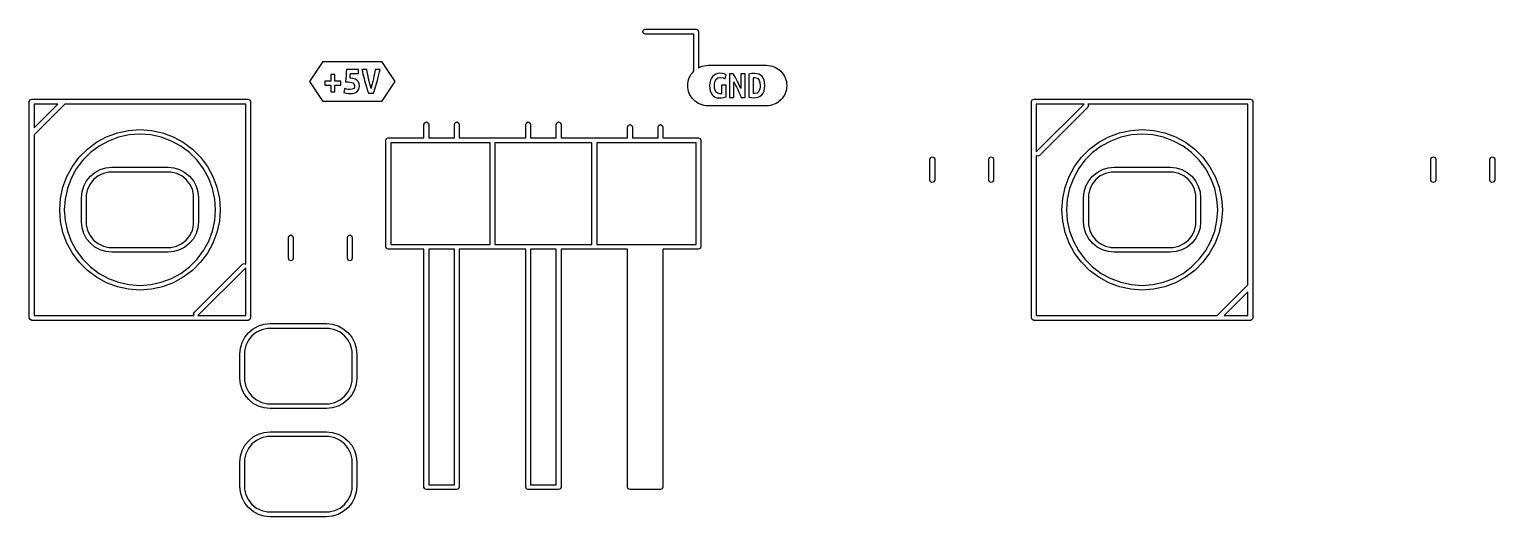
# Model space of a CAD drawing. Extents: x 34.7 to 115.3, y -109.7 to -97.5.
# Drawn here: x 34.74 to 71.3, y -109.66 to -97.5 of the extents above; entities that cross this region are included whole.
import ezdxf

# ---------------------------------------------------------------- set-up
doc = ezdxf.new("R2010")
doc.units = 0
doc.layers.add('BLACK', color=7, linetype='CONTINUOUS')

msp = doc.modelspace()

# ---------------------------------------------------------------- linework, layer by layer
at = {"layer": 'BLACK', "linetype": 'CONTINUOUS'}
for p, q in [((50.045, -97.555), (50.0626, -97.5126)), ((50.0626, -97.5974), (50.045, -97.555)), ((50.0626, -97.5126), (50.105, -97.495)), ((50.105, -97.615), (50.0626, -97.5974)), ((50.105, -97.495), (51.375, -97.495)), ((51.375, -97.495), (51.4174, -97.5126)), ((51.4174, -97.5126), (51.435, -97.555)), ((51.435, -97.555), (51.435, -98.4528)), ((51.315, -97.615), (50.105, -97.615)), ((51.315, -98.541), (51.315, -97.615)), ((41.7378, -98.8), (42.0707, -98.3006)), ((42.0707, -98.3006), (42.1104, -98.3006)), ((42.1104, -98.3006), (43.4896, -98.3006)), ((42.1104, -98.3006), (42.1104, -98.3006)), ((43.4896, -98.3006), (43.5293, -98.3006)), ((43.5293, -98.3006), (43.8622, -98.8)), ((42.3609, -98.6247), (42.2599, -98.6247)), ((42.2599, -98.6247), (42.2599, -98.7905)), ((42.3609, -98.7905), (42.3609, -98.6247)), ((42.6428, -98.6471), (42.6362, -98.7246)), ((42.6478, -98.5718), (42.6428, -98.6471)), ((42.6514, -98.499), (42.6478, -98.5718)), ((42.9524, -98.499), (42.6514, -98.499)), ((42.74, -98.7143), (42.7448, -98.66)), ((42.7448, -98.66), (42.7495, -98.5962)), ((42.7495, -98.5962), (42.9524, -98.5962)), ((42.9524, -98.5962), (42.9524, -98.499)), ((43.161, -98.499), (43.0372, -98.499)), ((43.0372, -98.499), (43.0481, -98.5523)), ((43.0481, -98.5523), (43.0638, -98.619)), ((43.0638, -98.619), (43.0764, -98.6689)), ((43.0764, -98.6689), (43.0901, -98.7208)), ((43.1681, -98.5484), (43.161, -98.499)), ((43.1781, -98.6052), (43.1681, -98.5484)), ((43.1902, -98.6666), (43.1781, -98.6052)), ((43.2034, -98.73), (43.1902, -98.6666)), ((43.3358, -98.6675), (43.3229, -98.7309)), ((43.3477, -98.6057), (43.3358, -98.6675)), ((43.3582, -98.5485), (43.3477, -98.6057)), ((43.3667, -98.499), (43.3582, -98.5485)), ((43.4896, -98.499), (43.3667, -98.499)), ((43.4437, -98.6989), (43.4615, -98.6266)), ((43.4615, -98.6266), (43.4769, -98.5595)), ((43.4769, -98.5595), (43.4896, -98.499)), ((51.2041, -98.7063), (51.2253, -98.6614)), ((51.2253, -98.6614), (51.2509, -98.6188)), ((51.2509, -98.6188), (51.2804, -98.5789)), ((51.2804, -98.5789), (51.3138, -98.5421)), ((51.3138, -98.5421), (51.315, -98.541)), ((51.435, -98.4528), (51.478, -98.4324)), ((51.478, -98.4324), (51.5247, -98.4157)), ((51.5247, -98.4157), (51.5729, -98.4036)), ((51.5729, -98.4036), (51.622, -98.3963)), ((51.622, -98.3963), (51.6717, -98.3939)), ((51.6717, -98.3939), (51.7113, -98.3939)), ((51.7113, -98.3939), (51.7113, -98.3939)), ((51.7113, -98.3939), (53.0887, -98.3939)), ((51.7856, -98.6704), (51.7549, -98.7141)), ((51.823, -98.6363), (51.7856, -98.6704)), ((51.8666, -98.6119), (51.823, -98.6363)), ((51.9149, -98.5972), (51.8666, -98.6119)), ((51.9123, -98.7095), (51.9828, -98.6943)), ((51.9666, -98.5923), (51.9149, -98.5972)), ((52.028, -98.5976), (51.9666, -98.5923)), ((51.9828, -98.6943), (52.0457, -98.7047)), ((52.0752, -98.6095), (52.028, -98.5976)), ((52.1081, -98.6238), (52.0752, -98.6095)), ((52.0971, -98.7285), (52.1276, -98.6352)), ((52.1276, -98.6352), (52.1081, -98.6238)), ((52.3, -98.6057), (52.2057, -98.6057)), ((52.2057, -98.6057), (52.2057, -99.1953)), ((52.3267, -98.6494), (52.3, -98.6057)), ((52.3533, -98.6966), (52.3267, -98.6494)), ((52.3796, -98.7456), (52.3533, -98.6966)), ((52.5943, -98.6057), (52.4886, -98.6057)), ((52.4886, -98.6057), (52.4886, -98.9686)), ((52.5943, -99.1953), (52.5943, -98.6057)), ((52.7648, -98.6019), (52.6896, -98.6133)), ((52.6896, -98.6133), (52.6896, -99.1886)), ((52.8305, -98.599), (52.7648, -98.6019)), ((52.8861, -98.6033), (52.8305, -98.599)), ((52.9367, -98.6162), (52.8861, -98.6033)), ((52.9811, -98.6382), (52.9367, -98.6162)), ((53.0182, -98.67), (52.9811, -98.6382)), ((53.0478, -98.7116), (53.0182, -98.67)), ((53.0887, -98.3939), (53.1283, -98.3939)), ((53.1283, -98.3939), (53.178, -98.3963)), ((53.178, -98.3963), (53.2271, -98.4036)), ((53.2271, -98.4036), (53.2753, -98.4157)), ((53.2753, -98.4157), (53.322, -98.4324)), ((53.322, -98.4324), (53.3669, -98.4537)), ((53.3669, -98.4537), (53.4095, -98.4792)), ((53.4095, -98.4792), (53.4494, -98.5088)), ((53.4494, -98.5088), (53.4862, -98.5421)), ((53.4862, -98.5421), (53.5196, -98.5789)), ((53.5196, -98.5789), (53.5491, -98.6188)), ((53.5491, -98.6188), (53.5747, -98.6614)), ((53.5747, -98.6614), (53.5959, -98.7063)), ((42.0707, -99.2994), (41.7378, -98.8)), ((42.2599, -98.7905), (42.1104, -98.7905)), ((42.1104, -98.7905), (42.1104, -98.8867)), ((42.1104, -98.8867), (42.2599, -98.8867)), ((42.2599, -98.8867), (42.2599, -99.0524)), ((42.2599, -99.0524), (42.3609, -99.0524)), ((42.5104, -98.7905), (42.3609, -98.7905)), ((42.3609, -99.0524), (42.3609, -98.8867)), ((42.3609, -98.8867), (42.5104, -98.8867)), ((42.5104, -98.8867), (42.5104, -98.7905)), ((42.6057, -98.9734), (42.5819, -99.0705)), ((42.659, -98.9924), (42.6057, -98.9734)), ((42.6362, -98.7246), (42.6276, -98.8038)), ((42.6276, -98.8038), (42.6931, -98.8058)), ((42.6955, -98.9988), (42.659, -98.9924)), ((42.6931, -98.8058), (42.7448, -98.8119)), ((42.74, -99.001), (42.6955, -98.9988)), ((42.8121, -98.724), (42.74, -98.7143)), ((42.7967, -98.9934), (42.74, -99.001)), ((42.7448, -98.8119), (42.8138, -98.8348)), ((42.8319, -98.9738), (42.7967, -98.9934)), ((42.8708, -98.7431), (42.8121, -98.724)), ((42.8138, -98.8348), (42.8462, -98.87)), ((42.8495, -98.9467), (42.8319, -98.9738)), ((42.8462, -98.87), (42.8543, -98.9153)), ((42.8543, -98.9153), (42.8495, -98.9467)), ((42.9162, -98.7714), (42.8708, -98.7431)), ((42.8831, -99.0696), (42.9162, -99.0467)), ((42.9485, -98.8089), (42.9162, -98.7714)), ((42.9162, -99.0467), (42.96, -98.9862)), ((42.9679, -98.8552), (42.9485, -98.8089)), ((42.96, -98.9862), (42.9743, -98.9105)), ((42.9743, -98.9105), (42.9679, -98.8552)), ((43.0901, -98.7208), (43.1048, -98.7748)), ((43.1048, -98.7748), (43.1204, -98.8297)), ((43.1204, -98.8297), (43.1365, -98.8848)), ((43.1365, -98.8848), (43.1534, -98.94)), ((43.1534, -98.94), (43.1784, -99.0186)), ((43.1784, -99.0186), (43.202, -99.0886)), ((43.2177, -98.7938), (43.2034, -98.73)), ((43.2329, -98.8567), (43.2177, -98.7938)), ((43.2485, -98.9158), (43.2329, -98.8567)), ((43.2639, -98.9686), (43.2485, -98.9158)), ((43.2791, -98.9166), (43.2639, -98.9686)), ((43.2943, -98.8576), (43.2791, -98.9166)), ((43.3091, -98.7948), (43.2943, -98.8576)), ((43.3229, -98.7309), (43.3091, -98.7948)), ((43.3229, -99.0886), (43.3411, -99.0379)), ((43.3411, -99.0379), (43.3589, -98.9859)), ((43.3589, -98.9859), (43.3763, -98.9329)), ((43.3763, -98.9329), (43.3929, -98.8795)), ((43.3929, -98.8795), (43.4086, -98.8268)), ((43.4086, -98.8268), (43.4234, -98.7748)), ((43.4234, -98.7748), (43.4437, -98.6989)), ((43.8622, -98.8), (43.5293, -99.2994)), ((51.1656, -98.9), (51.168, -98.8504)), ((51.168, -98.9496), (51.1656, -98.9)), ((51.168, -98.8504), (51.1753, -98.8013)), ((51.1753, -98.9987), (51.168, -98.9496)), ((51.1753, -98.8013), (51.1874, -98.7531)), ((51.1874, -99.0469), (51.1753, -98.9987)), ((51.1874, -98.7531), (51.2041, -98.7063)), ((51.2041, -99.0937), (51.1874, -99.0469)), ((51.7163, -98.8292), (51.7113, -98.9)), ((51.7113, -98.9), (51.7156, -98.9716)), ((51.7156, -98.9716), (51.7285, -99.0338)), ((51.7313, -98.7671), (51.7163, -98.8292)), ((51.7285, -99.0338), (51.7492, -99.0867)), ((51.7549, -98.7141), (51.7313, -98.7671)), ((51.8304, -98.9), (51.8324, -98.8563)), ((51.8341, -98.9643), (51.8304, -98.9)), ((51.8324, -98.8563), (51.8385, -98.8167)), ((51.8452, -99.0162), (51.8341, -98.9643)), ((51.8385, -98.8167), (51.8652, -98.7519)), ((51.8637, -99.0557), (51.8452, -99.0162)), ((51.9049, -99.0932), (51.8637, -99.0557)), ((51.8652, -98.7519), (51.9123, -98.7095)), ((52.1247, -98.8867), (52.0076, -98.8867)), ((52.0076, -98.8867), (52.0076, -99.1019)), ((52.0457, -98.7047), (52.0971, -98.7285)), ((52.1247, -99.181), (52.1247, -98.8867)), ((52.3114, -99.1953), (52.3114, -98.8038)), ((52.3114, -98.8038), (52.3468, -98.8691)), ((52.3468, -98.8691), (52.3806, -98.9344)), ((52.4052, -98.7943), (52.3796, -98.7456)), ((52.3806, -98.9344), (52.4129, -98.9995)), ((52.4295, -98.8421), (52.4052, -98.7943)), ((52.4129, -98.9995), (52.4435, -99.0647)), ((52.4519, -98.8886), (52.4295, -98.8421)), ((52.4718, -98.9314), (52.4519, -98.8886)), ((52.4886, -98.9686), (52.4718, -98.9314)), ((52.8067, -98.7038), (52.8239, -98.7014)), ((52.8067, -99.1), (52.8067, -98.7038)), ((52.8239, -98.7014), (52.841, -98.7009)), ((52.841, -98.7009), (52.9048, -98.7176)), ((52.9386, -99.0438), (52.8948, -99.0857)), ((52.9048, -98.7176), (52.9439, -98.7619)), ((52.9625, -98.9805), (52.9386, -99.0438)), ((52.9439, -98.7619), (52.9639, -98.8257)), ((52.9678, -98.942), (52.9625, -98.9805)), ((52.9639, -98.8257), (52.9696, -98.9)), ((52.9696, -98.9), (52.9678, -98.942)), ((53.0438, -99.0918), (53.0682, -99.0395)), ((53.0701, -98.7633), (53.0478, -98.7116)), ((53.0682, -99.0395), (53.0835, -98.9758)), ((53.084, -98.8258), (53.0701, -98.7633)), ((53.0835, -98.9758), (53.0887, -98.9)), ((53.0887, -98.9), (53.084, -98.8258)), ((53.5959, -98.7063), (53.6126, -98.7531)), ((53.6126, -99.0469), (53.5959, -99.0937)), ((53.6126, -98.7531), (53.6247, -98.8013)), ((53.6247, -98.9987), (53.6126, -99.0469)), ((53.6247, -98.8013), (53.632, -98.8504)), ((53.632, -98.9496), (53.6247, -98.9987)), ((53.632, -98.8504), (53.6344, -98.9)), ((53.6344, -98.9), (53.632, -98.9496)), ((34.74, -99.3), (34.7576, -99.2576)), ((34.74, -104.7), (34.74, -99.3)), ((34.7576, -99.2576), (34.8, -99.24)), ((34.8, -99.24), (40.2, -99.24)), ((35.6249, -99.36), (34.86, -100.125)), ((34.86, -99.36), (34.86, -99.9551)), ((34.86, -99.9551), (35.4551, -99.36)), ((35.4551, -99.36), (34.86, -99.36)), ((40.14, -99.36), (35.6249, -99.36)), ((40.14, -103.357), (40.14, -99.36)), ((40.2, -99.24), (40.2424, -99.2576)), ((40.2424, -99.2576), (40.26, -99.3)), ((40.26, -99.3), (40.26, -104.7)), ((42.1104, -99.2994), (42.0707, -99.2994)), ((42.3609, -99.2994), (42.1104, -99.2994)), ((42.7409, -99.2994), (42.3609, -99.2994)), ((42.5819, -99.0705), (42.609, -99.081)), ((42.609, -99.081), (42.6486, -99.091)), ((42.6486, -99.091), (42.6943, -99.0981)), ((42.6943, -99.0981), (42.7409, -99.101)), ((42.7409, -99.101), (42.7955, -99.0974)), ((43.202, -99.2994), (42.7409, -99.2994)), ((42.7955, -99.0974), (42.8429, -99.0867)), ((42.8429, -99.0867), (42.8831, -99.0696)), ((43.202, -99.0886), (43.3229, -99.0886)), ((43.4896, -99.2994), (43.202, -99.2994)), ((43.5293, -99.2994), (43.4896, -99.2994)), ((51.2253, -99.1386), (51.2041, -99.0937)), ((51.2509, -99.1812), (51.2253, -99.1386)), ((51.2804, -99.2211), (51.2509, -99.1812)), ((51.3138, -99.2579), (51.2804, -99.2211)), ((51.3506, -99.2912), (51.3138, -99.2579)), ((51.3905, -99.3208), (51.3506, -99.2912)), ((51.4331, -99.3463), (51.3905, -99.3208)), ((51.478, -99.3676), (51.4331, -99.3463)), ((51.5247, -99.3843), (51.478, -99.3676)), ((51.5729, -99.3964), (51.5247, -99.3843)), ((51.622, -99.4037), (51.5729, -99.3964)), ((51.6717, -99.4061), (51.622, -99.4037)), ((51.7113, -99.4061), (51.6717, -99.4061)), ((51.9523, -99.4061), (51.7113, -99.4061)), ((51.7492, -99.0867), (51.7771, -99.13)), ((51.7771, -99.13), (51.8117, -99.1638)), ((51.8117, -99.1638), (51.8528, -99.1881)), ((51.8528, -99.1881), (51.8998, -99.2028)), ((51.8998, -99.2028), (51.9523, -99.2077)), ((51.9618, -99.1057), (51.9049, -99.0932)), ((51.9523, -99.2077), (52.0105, -99.2053)), ((52.5, -99.4061), (51.9523, -99.4061)), ((51.9847, -99.1048), (51.9618, -99.1057)), ((52.0076, -99.1019), (51.9847, -99.1048)), ((52.0105, -99.2053), (52.0595, -99.1981)), ((52.0595, -99.1981), (52.1247, -99.181)), ((52.2057, -99.1953), (52.3114, -99.1953)), ((52.4435, -99.0647), (52.4725, -99.1299)), ((52.4725, -99.1299), (52.5, -99.1953)), ((52.5, -99.1953), (52.5943, -99.1953)), ((52.8153, -99.4061), (52.5, -99.4061)), ((52.6896, -99.1886), (52.7539, -99.1996)), ((52.7539, -99.1996), (52.8153, -99.2029)), ((52.8172, -99.101), (52.8067, -99.1)), ((52.8153, -99.2029), (52.8728, -99.1987)), ((53.0887, -99.4061), (52.8153, -99.4061)), ((52.8277, -99.101), (52.8172, -99.101)), ((52.8948, -99.0857), (52.8277, -99.101)), ((52.8728, -99.1987), (52.9253, -99.1862)), ((52.9253, -99.1862), (52.9719, -99.1647)), ((52.9719, -99.1647), (53.0115, -99.1334)), ((53.0115, -99.1334), (53.0438, -99.0918)), ((53.1283, -99.4061), (53.0887, -99.4061)), ((53.178, -99.4037), (53.1283, -99.4061)), ((53.2271, -99.3964), (53.178, -99.4037)), ((53.2753, -99.3843), (53.2271, -99.3964)), ((53.322, -99.3676), (53.2753, -99.3843)), ((53.3669, -99.3463), (53.322, -99.3676)), ((53.4095, -99.3208), (53.3669, -99.3463)), ((53.4494, -99.2912), (53.4095, -99.3208)), ((53.4862, -99.2579), (53.4494, -99.2912)), ((53.5196, -99.2211), (53.4862, -99.2579)), ((53.5491, -99.1812), (53.5196, -99.2211)), ((53.5747, -99.1386), (53.5491, -99.1812)), ((53.5959, -99.0937), (53.5747, -99.1386)), ((59.74, -99.3), (59.7576, -99.2576)), ((59.74, -104.7), (59.74, -99.3)), ((59.7576, -99.2576), (59.8, -99.24)), ((59.8, -99.24), (65.2, -99.24)), ((59.86, -99.36), (59.86, -100.555)), ((59.86, -100.555), (61.0551, -99.36)), ((61.0551, -99.36), (59.86, -99.36)), ((61.16, -99.4), (61.1424, -99.4424)), ((61.1434, -99.36), (61.16, -99.4)), ((65.14, -99.36), (61.1434, -99.36)), ((65.14, -103.875), (65.14, -99.36)), ((65.2, -99.24), (65.2424, -99.2576)), ((65.2424, -99.2576), (65.26, -99.3)), ((65.26, -99.3), (65.26, -104.7)), ((61.1424, -99.4424), (59.9424, -100.642)), ((34.86, -100.125), (34.86, -104.64)), ((36.6685, -100.179), (36.9361, -100.079)), ((36.9361, -100.079), (37.2151, -100.019)), ((37.2315, -100.133), (36.9685, -100.19)), ((37.2151, -100.019), (37.5, -99.9984)), ((37.5, -100.114), (37.2315, -100.133)), ((37.5, -99.9984), (37.7849, -100.019)), ((37.7685, -100.133), (37.5, -100.114)), ((38.0315, -100.19), (37.7685, -100.133)), ((37.7849, -100.019), (38.0639, -100.079)), ((38.0639, -100.079), (38.3315, -100.179)), ((44.585, -99.8679), (44.6026, -99.8255)), ((44.585, -100.205), (44.585, -99.8679)), ((44.6026, -99.8255), (44.645, -99.8079)), ((44.645, -99.8079), (44.6874, -99.8255)), ((44.6874, -99.8255), (44.705, -99.8679)), ((44.705, -99.8679), (44.705, -100.205)), ((45.345, -99.8679), (45.3626, -99.8255)), ((45.345, -100.205), (45.345, -99.8679)), ((45.3626, -99.8255), (45.405, -99.8079)), ((45.405, -99.8079), (45.4474, -99.8255)), ((45.4474, -99.8255), (45.465, -99.8679)), ((45.465, -99.8679), (45.465, -100.205)), ((47.125, -99.8679), (47.1426, -99.8255)), ((47.125, -100.205), (47.125, -99.8679)), ((47.1426, -99.8255), (47.185, -99.8079)), ((47.185, -99.8079), (47.2274, -99.8255)), ((47.2274, -99.8255), (47.245, -99.8679)), ((47.245, -99.8679), (47.245, -100.205)), ((47.885, -99.8679), (47.9026, -99.8255)), ((47.885, -100.205), (47.885, -99.8679)), ((47.9026, -99.8255), (47.945, -99.8079)), ((47.945, -99.8079), (47.9874, -99.8255)), ((47.9874, -99.8255), (48.005, -99.8679)), ((48.005, -99.8679), (48.005, -100.205)), ((49.665, -99.935), (49.6826, -99.8926)), ((49.665, -100.205), (49.665, -99.935)), ((49.6826, -99.8926), (49.725, -99.875)), ((49.725, -99.875), (49.7674, -99.8926)), ((49.7674, -99.8926), (49.785, -99.935)), ((49.785, -99.935), (49.785, -100.205)), ((50.425, -99.935), (50.4426, -99.8926)), ((50.425, -100.205), (50.425, -99.935)), ((50.4426, -99.8926), (50.485, -99.875)), ((50.485, -99.875), (50.5274, -99.8926)), ((50.5274, -99.8926), (50.545, -99.935)), ((50.545, -99.935), (50.545, -100.205)), ((61.6685, -100.179), (61.9361, -100.079)), ((61.9361, -100.079), (62.2151, -100.019)), ((62.2315, -100.133), (61.9685, -100.19)), ((62.2151, -100.019), (62.5, -99.9984)), ((62.5, -100.114), (62.2315, -100.133)), ((62.5, -99.9984), (62.7849, -100.019)), ((62.7685, -100.133), (62.5, -100.114)), ((63.0315, -100.19), (62.7685, -100.133)), ((62.7849, -100.019), (63.0639, -100.079)), ((63.0639, -100.079), (63.3315, -100.179)), ((35.9873, -100.689), (36.1892, -100.487)), ((36.1892, -100.487), (36.4178, -100.316)), ((36.4801, -100.413), (36.2646, -100.574)), ((36.4178, -100.316), (36.6685, -100.179)), ((36.7163, -100.284), (36.4801, -100.413)), ((36.9685, -100.19), (36.7163, -100.284)), ((38.2837, -100.284), (38.0315, -100.19)), ((38.5199, -100.413), (38.2837, -100.284)), ((38.3315, -100.179), (38.5822, -100.316)), ((38.7354, -100.574), (38.5199, -100.413)), ((38.5822, -100.316), (38.8108, -100.487)), ((38.8108, -100.487), (39.0127, -100.689)), ((43.635, -100.265), (43.6526, -100.223)), ((43.635, -102.925), (43.635, -100.265)), ((43.6526, -100.223), (43.695, -100.205)), ((43.695, -100.205), (44.585, -100.205)), ((44.645, -100.325), (43.755, -100.325)), ((43.755, -100.325), (43.755, -102.865)), ((45.405, -100.325), (44.645, -100.325)), ((44.705, -100.205), (45.345, -100.205)), ((46.235, -100.325), (45.405, -100.325)), ((45.465, -100.205), (47.125, -100.205)), ((46.235, -102.865), (46.235, -100.325)), ((47.185, -100.325), (46.355, -100.325)), ((46.355, -100.325), (46.355, -102.865)), ((47.945, -100.325), (47.185, -100.325)), ((47.245, -100.205), (47.885, -100.205)), ((48.775, -100.325), (47.945, -100.325)), ((48.005, -100.205), (49.665, -100.205)), ((48.775, -102.865), (48.775, -100.325)), ((49.725, -100.325), (48.895, -100.325)), ((48.895, -100.325), (48.895, -102.865)), ((50.485, -100.325), (49.725, -100.325)), ((49.785, -100.205), (50.425, -100.205)), ((51.375, -100.325), (50.485, -100.325)), ((50.545, -100.205), (51.435, -100.205)), ((51.375, -102.865), (51.375, -100.325)), ((51.435, -100.205), (51.4774, -100.223)), ((51.4774, -100.223), (51.495, -100.265)), ((51.495, -100.265), (51.495, -102.925)), ((60.9873, -100.689), (61.1892, -100.487)), ((61.1892, -100.487), (61.4178, -100.316)), ((61.4801, -100.413), (61.2646, -100.574)), ((61.4178, -100.316), (61.6685, -100.179)), ((61.7163, -100.284), (61.4801, -100.413)), ((61.9685, -100.19), (61.7163, -100.284)), ((63.2837, -100.284), (63.0315, -100.19)), ((63.5199, -100.413), (63.2837, -100.284)), ((63.3315, -100.179), (63.5822, -100.316)), ((63.7354, -100.574), (63.5199, -100.413)), ((63.5822, -100.316), (63.8108, -100.487)), ((63.8108, -100.487), (64.0127, -100.689)), ((35.8161, -100.918), (35.9873, -100.689)), ((36.0743, -100.765), (35.913, -100.98)), ((36.2646, -100.574), (36.0743, -100.765)), ((38.9257, -100.765), (38.7354, -100.574)), ((39.087, -100.98), (38.9257, -100.765)), ((39.0127, -100.689), (39.1839, -100.918)), ((57.205, -100.739), (57.2226, -100.696)), ((57.205, -101.261), (57.205, -100.739)), ((57.2226, -100.696), (57.265, -100.679)), ((57.265, -100.679), (57.3074, -100.696)), ((57.3074, -100.696), (57.325, -100.739)), ((57.325, -100.739), (57.325, -101.261)), ((58.675, -100.739), (58.6926, -100.696)), ((58.675, -101.261), (58.675, -100.739)), ((58.6926, -100.696), (58.735, -100.679)), ((58.735, -100.679), (58.7774, -100.696)), ((58.7774, -100.696), (58.795, -100.739)), ((58.795, -100.739), (58.795, -101.261)), ((59.9, -100.66), (59.86, -100.643)), ((59.86, -100.643), (59.86, -104.64)), ((59.9424, -100.642), (59.9, -100.66)), ((60.8161, -100.918), (60.9873, -100.689)), ((61.0743, -100.765), (60.913, -100.98)), ((61.2646, -100.574), (61.0743, -100.765)), ((63.9257, -100.765), (63.7354, -100.574)), ((64.087, -100.98), (63.9257, -100.765)), ((64.0127, -100.689), (64.1839, -100.918)), ((69.705, -100.739), (69.7226, -100.696)), ((69.705, -101.261), (69.705, -100.739)), ((69.7226, -100.696), (69.765, -100.679)), ((69.765, -100.679), (69.8074, -100.696)), ((69.8074, -100.696), (69.825, -100.739)), ((69.825, -100.739), (69.825, -101.261)), ((71.175, -100.739), (71.1926, -100.696)), ((71.175, -101.261), (71.175, -100.739)), ((71.1926, -100.696), (71.235, -100.679)), ((71.235, -100.679), (71.2774, -100.696)), ((71.2774, -100.696), (71.295, -100.739)), ((71.295, -100.739), (71.295, -101.261)), ((35.5794, -101.436), (35.6792, -101.168)), ((35.6792, -101.168), (35.8161, -100.918)), ((35.784, -101.216), (35.69, -101.469)), ((35.913, -100.98), (35.784, -101.216)), ((36.1681, -101.278), (36.2626, -101.163)), ((36.3446, -101.245), (36.2547, -101.357)), ((36.2626, -101.163), (36.3778, -101.068)), ((36.4573, -101.155), (36.3446, -101.245)), ((36.3778, -101.068), (36.5092, -100.998)), ((36.5873, -101.092), (36.4573, -101.155)), ((36.5092, -100.998), (36.6517, -100.955)), ((36.7279, -101.06), (36.5873, -101.092)), ((36.6517, -100.955), (36.8, -100.94)), ((36.8, -101.06), (36.7279, -101.06)), ((36.8, -100.94), (38.2, -100.94)), ((38.2, -101.06), (36.8, -101.06)), ((38.2, -100.94), (38.3483, -100.955)), ((38.2721, -101.06), (38.2, -101.06)), ((38.4127, -101.092), (38.2721, -101.06)), ((38.3483, -100.955), (38.4908, -100.998)), ((38.5427, -101.155), (38.4127, -101.092)), ((38.4908, -100.998), (38.6222, -101.068)), ((38.6554, -101.245), (38.5427, -101.155)), ((38.6222, -101.068), (38.7374, -101.163)), ((38.7453, -101.357), (38.6554, -101.245)), ((38.7374, -101.163), (38.8319, -101.278)), ((39.216, -101.216), (39.087, -100.98)), ((39.1839, -100.918), (39.3208, -101.168)), ((39.31, -101.469), (39.216, -101.216)), ((39.3208, -101.168), (39.4206, -101.436)), ((60.5794, -101.436), (60.6792, -101.168)), ((60.6792, -101.168), (60.8161, -100.918)), ((60.784, -101.216), (60.69, -101.469)), ((60.913, -100.98), (60.784, -101.216)), ((61.1681, -101.278), (61.2626, -101.163)), ((61.3446, -101.245), (61.2547, -101.357)), ((61.2626, -101.163), (61.3778, -101.068)), ((61.4573, -101.155), (61.3446, -101.245)), ((61.3778, -101.068), (61.5092, -100.998)), ((61.5873, -101.092), (61.4573, -101.155)), ((61.5092, -100.998), (61.6517, -100.955)), ((61.7279, -101.06), (61.5873, -101.092)), ((61.6517, -100.955), (61.8, -100.94)), ((61.8, -101.06), (61.7279, -101.06)), ((61.8, -100.94), (63.2, -100.94)), ((63.2, -101.06), (61.8, -101.06)), ((63.2, -100.94), (63.3483, -100.955)), ((63.2721, -101.06), (63.2, -101.06)), ((63.4127, -101.092), (63.2721, -101.06)), ((63.3483, -100.955), (63.4908, -100.998)), ((63.5427, -101.155), (63.4127, -101.092)), ((63.4908, -100.998), (63.6222, -101.068)), ((63.6554, -101.245), (63.5427, -101.155)), ((63.6222, -101.068), (63.7374, -101.163)), ((63.7453, -101.357), (63.6554, -101.245)), ((63.7374, -101.163), (63.8319, -101.278)), ((64.216, -101.216), (64.087, -100.98)), ((64.1839, -100.918), (64.3208, -101.168)), ((64.31, -101.469), (64.216, -101.216)), ((64.3208, -101.168), (64.4206, -101.436)), ((35.5187, -101.715), (35.5794, -101.436)), ((35.69, -101.469), (35.6327, -101.732)), ((36.04, -101.7), (36.0546, -101.552)), ((36.0546, -101.552), (36.0979, -101.409)), ((36.0979, -101.409), (36.1681, -101.278)), ((36.1921, -101.487), (36.16, -101.628)), ((36.2547, -101.357), (36.1921, -101.487)), ((38.8079, -101.487), (38.7453, -101.357)), ((38.84, -101.628), (38.8079, -101.487)), ((38.8319, -101.278), (38.9021, -101.409)), ((38.9021, -101.409), (38.9454, -101.552)), ((38.9454, -101.552), (38.96, -101.7)), ((39.3673, -101.732), (39.31, -101.469)), ((39.4206, -101.436), (39.4813, -101.715)), ((57.2226, -101.304), (57.205, -101.261)), ((57.265, -101.321), (57.2226, -101.304)), ((57.3074, -101.304), (57.265, -101.321)), ((57.325, -101.261), (57.3074, -101.304)), ((58.6926, -101.304), (58.675, -101.261)), ((58.735, -101.321), (58.6926, -101.304)), ((58.7774, -101.304), (58.735, -101.321)), ((58.795, -101.261), (58.7774, -101.304)), ((60.5187, -101.715), (60.5794, -101.436)), ((60.69, -101.469), (60.6327, -101.732)), ((61.04, -101.7), (61.0546, -101.552)), ((61.0546, -101.552), (61.0979, -101.409)), ((61.0979, -101.409), (61.1681, -101.278)), ((61.1921, -101.487), (61.16, -101.628)), ((61.2547, -101.357), (61.1921, -101.487)), ((63.8079, -101.487), (63.7453, -101.357)), ((63.84, -101.628), (63.8079, -101.487)), ((63.8319, -101.278), (63.9021, -101.409)), ((63.9021, -101.409), (63.9454, -101.552)), ((63.9454, -101.552), (63.96, -101.7)), ((64.3673, -101.732), (64.31, -101.469)), ((64.4206, -101.436), (64.4813, -101.715)), ((69.7226, -101.304), (69.705, -101.261)), ((69.765, -101.321), (69.7226, -101.304)), ((69.8074, -101.304), (69.765, -101.321)), ((69.825, -101.261), (69.8074, -101.304)), ((71.1926, -101.304), (71.175, -101.261)), ((71.235, -101.321), (71.1926, -101.304)), ((71.2774, -101.304), (71.235, -101.321)), ((71.295, -101.261), (71.2774, -101.304)), ((35.4984, -102), (35.5187, -101.715)), ((35.6327, -101.732), (35.6135, -102)), ((36.04, -102.3), (36.04, -101.7)), ((36.16, -101.628), (36.16, -101.7)), ((36.16, -101.7), (36.16, -102.3)), ((38.84, -101.7), (38.84, -101.628)), ((38.84, -102.3), (38.84, -101.7)), ((38.96, -101.7), (38.96, -102.3)), ((39.3865, -102), (39.3673, -101.732)), ((39.4813, -101.715), (39.5016, -102)), ((60.4984, -102), (60.5187, -101.715)), ((60.6327, -101.732), (60.6135, -102)), ((61.04, -102.3), (61.04, -101.7)), ((61.16, -101.628), (61.16, -101.7)), ((61.16, -101.7), (61.16, -102.3)), ((63.84, -101.7), (63.84, -101.628)), ((63.84, -102.3), (63.84, -101.7)), ((63.96, -101.7), (63.96, -102.3)), ((64.3865, -102), (64.3673, -101.732)), ((64.4813, -101.715), (64.5016, -102)), ((35.5187, -102.285), (35.4984, -102)), ((35.5794, -102.564), (35.5187, -102.285)), ((35.6135, -102), (35.6327, -102.268)), ((35.6327, -102.268), (35.69, -102.531)), ((36.0546, -102.448), (36.04, -102.3)), ((36.16, -102.3), (36.16, -102.372)), ((38.84, -102.372), (38.84, -102.3)), ((38.96, -102.3), (38.9454, -102.448)), ((39.31, -102.531), (39.3673, -102.268)), ((39.3673, -102.268), (39.3865, -102)), ((39.4813, -102.285), (39.4206, -102.564)), ((39.5016, -102), (39.4813, -102.285)), ((60.5187, -102.285), (60.4984, -102)), ((60.5794, -102.564), (60.5187, -102.285)), ((60.6135, -102), (60.6327, -102.268)), ((60.6327, -102.268), (60.69, -102.531)), ((61.0546, -102.448), (61.04, -102.3)), ((61.16, -102.3), (61.16, -102.372)), ((63.84, -102.372), (63.84, -102.3)), ((63.96, -102.3), (63.9454, -102.448)), ((64.31, -102.531), (64.3673, -102.268)), ((64.3673, -102.268), (64.3865, -102)), ((64.4813, -102.285), (64.4206, -102.564)), ((64.5016, -102), (64.4813, -102.285)), ((35.6792, -102.832), (35.5794, -102.564)), ((35.69, -102.531), (35.784, -102.784)), ((36.0979, -102.591), (36.0546, -102.448)), ((36.1681, -102.722), (36.0979, -102.591)), ((36.16, -102.372), (36.1921, -102.513)), ((36.1921, -102.513), (36.2547, -102.643)), ((36.2547, -102.643), (36.3446, -102.755)), ((38.6554, -102.755), (38.7453, -102.643)), ((38.7453, -102.643), (38.8079, -102.513)), ((38.8079, -102.513), (38.84, -102.372)), ((38.9021, -102.591), (38.8319, -102.722)), ((38.9454, -102.448), (38.9021, -102.591)), ((39.216, -102.784), (39.31, -102.531)), ((39.4206, -102.564), (39.3208, -102.832)), ((41.205, -102.689), (41.2226, -102.646)), ((41.205, -103.211), (41.205, -102.689)), ((41.2226, -102.646), (41.265, -102.629)), ((41.265, -102.629), (41.3074, -102.646)), ((41.3074, -102.646), (41.325, -102.689)), ((41.325, -102.689), (41.325, -103.211)), ((42.675, -102.689), (42.6926, -102.646)), ((42.675, -103.211), (42.675, -102.689)), ((42.6926, -102.646), (42.735, -102.629)), ((42.735, -102.629), (42.7774, -102.646)), ((42.7774, -102.646), (42.795, -102.689)), ((42.795, -102.689), (42.795, -103.211)), ((60.6792, -102.832), (60.5794, -102.564)), ((60.69, -102.531), (60.784, -102.784)), ((61.0979, -102.591), (61.0546, -102.448)), ((61.1681, -102.722), (61.0979, -102.591)), ((61.16, -102.372), (61.1921, -102.513)), ((61.1921, -102.513), (61.2547, -102.643)), ((61.2547, -102.643), (61.3446, -102.755)), ((63.6554, -102.755), (63.7453, -102.643)), ((63.7453, -102.643), (63.8079, -102.513)), ((63.8079, -102.513), (63.84, -102.372)), ((63.9021, -102.591), (63.8319, -102.722)), ((63.9454, -102.448), (63.9021, -102.591)), ((64.216, -102.784), (64.31, -102.531)), ((64.4206, -102.564), (64.3208, -102.832)), ((35.8161, -103.082), (35.6792, -102.832)), ((35.784, -102.784), (35.913, -103.02)), ((35.9873, -103.311), (35.8161, -103.082)), ((35.913, -103.02), (36.0743, -103.235)), ((36.2626, -102.837), (36.1681, -102.722)), ((36.3778, -102.932), (36.2626, -102.837)), ((36.3446, -102.755), (36.4573, -102.845)), ((36.5092, -103.002), (36.3778, -102.932)), ((36.4573, -102.845), (36.5873, -102.908)), ((36.6517, -103.045), (36.5092, -103.002)), ((36.5873, -102.908), (36.7279, -102.94)), ((36.8, -103.06), (36.6517, -103.045)), ((36.7279, -102.94), (36.8, -102.94)), ((36.8, -102.94), (38.2, -102.94)), ((38.2, -103.06), (36.8, -103.06)), ((38.2, -102.94), (38.2721, -102.94)), ((38.3483, -103.045), (38.2, -103.06)), ((38.2721, -102.94), (38.4127, -102.908)), ((38.4908, -103.002), (38.3483, -103.045)), ((38.4127, -102.908), (38.5427, -102.845)), ((38.6222, -102.932), (38.4908, -103.002)), ((38.5427, -102.845), (38.6554, -102.755)), ((38.7374, -102.837), (38.6222, -102.932)), ((38.8319, -102.722), (38.7374, -102.837)), ((38.9257, -103.235), (39.087, -103.02)), ((39.1839, -103.082), (39.0127, -103.311)), ((39.087, -103.02), (39.216, -102.784)), ((39.3208, -102.832), (39.1839, -103.082)), ((43.6526, -102.967), (43.635, -102.925)), ((43.695, -102.985), (43.6526, -102.967)), ((44.585, -102.985), (43.695, -102.985)), ((43.755, -102.865), (46.235, -102.865)), ((44.585, -108.925), (44.585, -102.985)), ((44.705, -102.985), (44.705, -108.865)), ((45.345, -102.985), (44.705, -102.985)), ((45.345, -108.865), (45.345, -102.985)), ((46.295, -102.985), (45.465, -102.985)), ((45.465, -102.985), (45.465, -108.925)), ((47.125, -102.985), (46.295, -102.985)), ((46.355, -102.865), (48.775, -102.865)), ((47.125, -108.925), (47.125, -102.985)), ((47.245, -102.985), (47.245, -108.865)), ((47.885, -102.985), (47.245, -102.985)), ((47.885, -108.865), (47.885, -102.985)), ((48.835, -102.985), (48.005, -102.985)), ((48.005, -102.985), (48.005, -108.925)), ((49.665, -102.985), (48.835, -102.985)), ((48.895, -102.865), (51.375, -102.865)), ((49.665, -108.925), (49.665, -102.985)), ((51.435, -102.985), (50.545, -102.985)), ((50.545, -102.985), (50.545, -108.925)), ((51.4774, -102.967), (51.435, -102.985)), ((51.495, -102.925), (51.4774, -102.967)), ((60.8161, -103.082), (60.6792, -102.832)), ((60.784, -102.784), (60.913, -103.02)), ((60.9873, -103.311), (60.8161, -103.082)), ((60.913, -103.02), (61.0743, -103.235)), ((61.2626, -102.837), (61.1681, -102.722)), ((61.3778, -102.932), (61.2626, -102.837)), ((61.3446, -102.755), (61.4573, -102.845)), ((61.5092, -103.002), (61.3778, -102.932)), ((61.4573, -102.845), (61.5873, -102.908)), ((61.6517, -103.045), (61.5092, -103.002)), ((61.5873, -102.908), (61.7279, -102.94)), ((61.8, -103.06), (61.6517, -103.045)), ((61.7279, -102.94), (61.8, -102.94)), ((61.8, -102.94), (63.2, -102.94)), ((63.2, -103.06), (61.8, -103.06)), ((63.2, -102.94), (63.2721, -102.94)), ((63.3483, -103.045), (63.2, -103.06)), ((63.2721, -102.94), (63.4127, -102.908)), ((63.4908, -103.002), (63.3483, -103.045)), ((63.4127, -102.908), (63.5427, -102.845)), ((63.6222, -102.932), (63.4908, -103.002)), ((63.5427, -102.845), (63.6554, -102.755)), ((63.7374, -102.837), (63.6222, -102.932)), ((63.8319, -102.722), (63.7374, -102.837)), ((63.9257, -103.235), (64.087, -103.02)), ((64.1839, -103.082), (64.0127, -103.311)), ((64.087, -103.02), (64.216, -102.784)), ((64.3208, -102.832), (64.1839, -103.082)), ((36.1892, -103.513), (35.9873, -103.311)), ((36.0743, -103.235), (36.2646, -103.426)), ((36.2646, -103.426), (36.4801, -103.587)), ((38.5199, -103.587), (38.7354, -103.426)), ((38.7354, -103.426), (38.9257, -103.235)), ((39.0127, -103.311), (38.8108, -103.513)), ((38.8576, -104.558), (40.0576, -103.358)), ((40.14, -103.445), (38.9449, -104.64)), ((40.0576, -103.358), (40.1, -103.34)), ((40.1, -103.34), (40.14, -103.357)), ((40.14, -104.64), (40.14, -103.445)), ((41.2226, -103.254), (41.205, -103.211)), ((41.265, -103.271), (41.2226, -103.254)), ((41.3074, -103.254), (41.265, -103.271)), ((41.325, -103.211), (41.3074, -103.254)), ((42.6926, -103.254), (42.675, -103.211)), ((42.735, -103.271), (42.6926, -103.254)), ((42.7774, -103.254), (42.735, -103.271)), ((42.795, -103.211), (42.7774, -103.254)), ((61.1892, -103.513), (60.9873, -103.311)), ((61.0743, -103.235), (61.2646, -103.426)), ((61.2646, -103.426), (61.4801, -103.587)), ((63.5199, -103.587), (63.7354, -103.426)), ((63.7354, -103.426), (63.9257, -103.235)), ((64.0127, -103.311), (63.8108, -103.513)), ((36.4178, -103.684), (36.1892, -103.513)), ((36.6685, -103.821), (36.4178, -103.684)), ((36.4801, -103.587), (36.7163, -103.716)), ((36.7163, -103.716), (36.9685, -103.81)), ((36.9685, -103.81), (37.2315, -103.867)), ((37.7685, -103.867), (38.0315, -103.81)), ((38.0315, -103.81), (38.2837, -103.716)), ((38.2837, -103.716), (38.5199, -103.587)), ((38.5822, -103.684), (38.3315, -103.821)), ((38.8108, -103.513), (38.5822, -103.684)), ((61.4178, -103.684), (61.1892, -103.513)), ((61.6685, -103.821), (61.4178, -103.684)), ((61.4801, -103.587), (61.7163, -103.716)), ((61.7163, -103.716), (61.9685, -103.81)), ((61.9685, -103.81), (62.2315, -103.867)), ((62.7685, -103.867), (63.0315, -103.81)), ((63.0315, -103.81), (63.2837, -103.716)), ((63.2837, -103.716), (63.5199, -103.587)), ((63.5822, -103.684), (63.3315, -103.821)), ((63.8108, -103.513), (63.5822, -103.684)), ((36.9361, -103.921), (36.6685, -103.821)), ((37.2151, -103.981), (36.9361, -103.921)), ((37.5, -104.002), (37.2151, -103.981)), ((37.2315, -103.867), (37.5, -103.886)), ((37.5, -103.886), (37.7685, -103.867)), ((37.7849, -103.981), (37.5, -104.002)), ((38.0639, -103.921), (37.7849, -103.981)), ((38.3315, -103.821), (38.0639, -103.921)), ((61.9361, -103.921), (61.6685, -103.821)), ((62.2151, -103.981), (61.9361, -103.921)), ((62.5, -104.002), (62.2151, -103.981)), ((62.2315, -103.867), (62.5, -103.886)), ((62.5, -103.886), (62.7685, -103.867)), ((62.7849, -103.981), (62.5, -104.002)), ((63.0639, -103.921), (62.7849, -103.981)), ((63.3315, -103.821), (63.0639, -103.921)), ((64.3751, -104.64), (65.14, -103.875)), ((65.14, -104.045), (64.5449, -104.64)), ((65.14, -104.64), (65.14, -104.045)), ((34.7576, -104.742), (34.74, -104.7)), ((34.8, -104.76), (34.7576, -104.742)), ((40.2, -104.76), (34.8, -104.76)), ((34.86, -104.64), (38.8566, -104.64)), ((38.84, -104.6), (38.8576, -104.558)), ((38.8566, -104.64), (38.84, -104.6)), ((38.9449, -104.64), (40.14, -104.64)), ((40.2424, -104.742), (40.2, -104.76)), ((40.26, -104.7), (40.2424, -104.742)), ((40.3278, -104.968), (40.4592, -104.898)), ((40.4592, -104.898), (40.6017, -104.855)), ((40.6017, -104.855), (40.75, -104.84)), ((40.75, -104.84), (42.15, -104.84)), ((42.15, -104.84), (42.2983, -104.855)), ((42.2983, -104.855), (42.4408, -104.898)), ((42.4408, -104.898), (42.5722, -104.968)), ((59.7576, -104.742), (59.74, -104.7)), ((59.8, -104.76), (59.7576, -104.742)), ((65.2, -104.76), (59.8, -104.76)), ((59.86, -104.64), (64.3751, -104.64)), ((64.5449, -104.64), (65.14, -104.64)), ((65.2424, -104.742), (65.2, -104.76)), ((65.26, -104.7), (65.2424, -104.742)), ((40.0479, -105.309), (40.1181, -105.178)), ((40.1181, -105.178), (40.2126, -105.063)), ((40.2047, -105.257), (40.1421, -105.387)), ((40.2946, -105.145), (40.2047, -105.257)), ((40.2126, -105.063), (40.3278, -104.968)), ((40.4073, -105.055), (40.2946, -105.145)), ((40.5373, -104.992), (40.4073, -105.055)), ((40.6779, -104.96), (40.5373, -104.992)), ((40.75, -104.96), (40.6779, -104.96)), ((42.15, -104.96), (40.75, -104.96)), ((42.2221, -104.96), (42.15, -104.96)), ((42.3627, -104.992), (42.2221, -104.96)), ((42.4927, -105.055), (42.3627, -104.992)), ((42.6054, -105.145), (42.4927, -105.055)), ((42.5722, -104.968), (42.6874, -105.063)), ((42.6953, -105.257), (42.6054, -105.145)), ((42.6874, -105.063), (42.7819, -105.178)), ((42.7579, -105.387), (42.6953, -105.257)), ((42.7819, -105.178), (42.8521, -105.309)), ((39.99, -105.6), (40.0046, -105.452)), ((39.99, -106.2), (39.99, -105.6)), ((40.0046, -105.452), (40.0479, -105.309)), ((40.1421, -105.387), (40.11, -105.528)), ((40.11, -105.528), (40.11, -105.6)), ((40.11, -105.6), (40.11, -106.2)), ((42.79, -105.528), (42.7579, -105.387)), ((42.79, -105.6), (42.79, -105.528)), ((42.79, -106.2), (42.79, -105.6)), ((42.8521, -105.309), (42.8954, -105.452)), ((42.8954, -105.452), (42.91, -105.6)), ((42.91, -105.6), (42.91, -106.2)), ((40.0046, -106.348), (39.99, -106.2)), ((40.0479, -106.491), (40.0046, -106.348)), ((40.11, -106.2), (40.11, -106.272)), ((40.11, -106.272), (40.1421, -106.413)), ((42.7579, -106.413), (42.79, -106.272)), ((42.79, -106.272), (42.79, -106.2)), ((42.8954, -106.348), (42.8521, -106.491)), ((42.91, -106.2), (42.8954, -106.348)), ((40.1181, -106.622), (40.0479, -106.491)), ((40.2126, -106.737), (40.1181, -106.622)), ((40.1421, -106.413), (40.2047, -106.543)), ((40.2047, -106.543), (40.2946, -106.655)), ((40.3278, -106.832), (40.2126, -106.737)), ((40.2946, -106.655), (40.4073, -106.745)), ((42.4927, -106.745), (42.6054, -106.655)), ((42.6874, -106.737), (42.5722, -106.832)), ((42.6054, -106.655), (42.6953, -106.543)), ((42.7819, -106.622), (42.6874, -106.737)), ((42.6953, -106.543), (42.7579, -106.413)), ((42.8521, -106.491), (42.7819, -106.622)), ((40.4592, -106.902), (40.3278, -106.832)), ((40.4073, -106.745), (40.5373, -106.808)), ((40.6017, -106.945), (40.4592, -106.902)), ((40.5373, -106.808), (40.6779, -106.84)), ((40.75, -106.96), (40.6017, -106.945)), ((40.6779, -106.84), (40.75, -106.84)), ((40.75, -106.84), (42.15, -106.84)), ((42.15, -106.96), (40.75, -106.96)), ((42.15, -106.84), (42.2221, -106.84)), ((42.2983, -106.945), (42.15, -106.96)), ((42.2221, -106.84), (42.3627, -106.808)), ((42.4408, -106.902), (42.2983, -106.945)), ((42.3627, -106.808), (42.4927, -106.745)), ((42.5722, -106.832), (42.4408, -106.902)), ((40.1181, -107.878), (40.2126, -107.763)), ((40.2126, -107.763), (40.3278, -107.668)), ((40.4073, -107.755), (40.2946, -107.845)), ((40.3278, -107.668), (40.4592, -107.598)), ((40.5373, -107.692), (40.4073, -107.755)), ((40.4592, -107.598), (40.6017, -107.555)), ((40.6779, -107.66), (40.5373, -107.692)), ((40.6017, -107.555), (40.75, -107.54)), ((40.75, -107.66), (40.6779, -107.66)), ((40.75, -107.54), (42.15, -107.54)), ((42.15, -107.66), (40.75, -107.66)), ((42.15, -107.54), (42.2983, -107.555)), ((42.2221, -107.66), (42.15, -107.66)), ((42.3627, -107.692), (42.2221, -107.66)), ((42.2983, -107.555), (42.4408, -107.598)), ((42.4927, -107.755), (42.3627, -107.692)), ((42.4408, -107.598), (42.5722, -107.668)), ((42.6054, -107.845), (42.4927, -107.755)), ((42.5722, -107.668), (42.6874, -107.763)), ((42.6874, -107.763), (42.7819, -107.878)), ((39.99, -108.3), (40.0046, -108.152)), ((40.0046, -108.152), (40.0479, -108.009)), ((40.0479, -108.009), (40.1181, -107.878)), ((40.1421, -108.087), (40.11, -108.228)), ((40.2047, -107.957), (40.1421, -108.087)), ((40.2946, -107.845), (40.2047, -107.957)), ((42.6953, -107.957), (42.6054, -107.845)), ((42.7579, -108.087), (42.6953, -107.957)), ((42.79, -108.228), (42.7579, -108.087)), ((42.7819, -107.878), (42.8521, -108.009)), ((42.8521, -108.009), (42.8954, -108.152)), ((42.8954, -108.152), (42.91, -108.3)), ((39.99, -108.9), (39.99, -108.3)), ((40.11, -108.228), (40.11, -108.3)), ((40.11, -108.3), (40.11, -108.9)), ((42.79, -108.3), (42.79, -108.228)), ((42.79, -108.9), (42.79, -108.3)), ((42.91, -108.3), (42.91, -108.9)), ((40.0046, -109.048), (39.99, -108.9)), ((40.11, -108.9), (40.11, -108.972)), ((42.79, -108.972), (42.79, -108.9)), ((42.91, -108.9), (42.8954, -109.048)), ((44.6026, -108.967), (44.585, -108.925)), ((44.705, -108.865), (45.345, -108.865)), ((45.465, -108.925), (45.4474, -108.967)), ((47.1426, -108.967), (47.125, -108.925)), ((47.245, -108.865), (47.885, -108.865)), ((48.005, -108.925), (47.9874, -108.967)), ((49.6826, -108.967), (49.665, -108.925)), ((50.545, -108.925), (50.5274, -108.967)), ((40.0479, -109.191), (40.0046, -109.048)), ((40.1181, -109.322), (40.0479, -109.191)), ((40.11, -108.972), (40.1421, -109.113)), ((40.1421, -109.113), (40.2047, -109.243)), ((40.2047, -109.243), (40.2946, -109.355)), ((42.6054, -109.355), (42.6953, -109.243)), ((42.6953, -109.243), (42.7579, -109.113)), ((42.7579, -109.113), (42.79, -108.972)), ((42.8521, -109.191), (42.7819, -109.322)), ((42.8954, -109.048), (42.8521, -109.191)), ((44.645, -108.985), (44.6026, -108.967)), ((45.405, -108.985), (44.645, -108.985)), ((45.4474, -108.967), (45.405, -108.985)), ((47.185, -108.985), (47.1426, -108.967)), ((47.945, -108.985), (47.185, -108.985)), ((47.9874, -108.967), (47.945, -108.985)), ((49.725, -108.985), (49.6826, -108.967)), ((49.825, -108.985), (49.725, -108.985)), ((49.945, -108.985), (49.825, -108.985)), ((50.065, -108.985), (49.945, -108.985)), ((50.185, -108.985), (50.065, -108.985)), ((50.305, -108.985), (50.185, -108.985)), ((50.425, -108.985), (50.305, -108.985)), ((50.485, -108.985), (50.425, -108.985)), ((50.5274, -108.967), (50.485, -108.985)), ((40.2126, -109.437), (40.1181, -109.322)), ((40.3278, -109.532), (40.2126, -109.437)), ((40.2946, -109.355), (40.4073, -109.445)), ((40.4592, -109.602), (40.3278, -109.532)), ((40.4073, -109.445), (40.5373, -109.508)), ((40.6017, -109.645), (40.4592, -109.602)), ((40.5373, -109.508), (40.6779, -109.54)), ((40.75, -109.66), (40.6017, -109.645)), ((40.6779, -109.54), (40.75, -109.54)), ((40.75, -109.54), (42.15, -109.54)), ((42.15, -109.66), (40.75, -109.66)), ((42.15, -109.54), (42.2221, -109.54)), ((42.2983, -109.645), (42.15, -109.66)), ((42.2221, -109.54), (42.3627, -109.508)), ((42.4408, -109.602), (42.2983, -109.645)), ((42.3627, -109.508), (42.4927, -109.445)), ((42.5722, -109.532), (42.4408, -109.602)), ((42.4927, -109.445), (42.6054, -109.355)), ((42.6874, -109.437), (42.5722, -109.532)), ((42.7819, -109.322), (42.6874, -109.437))]:
    msp.add_line(p, q, dxfattribs=at)

doc.saveas('drawing.dxf')
